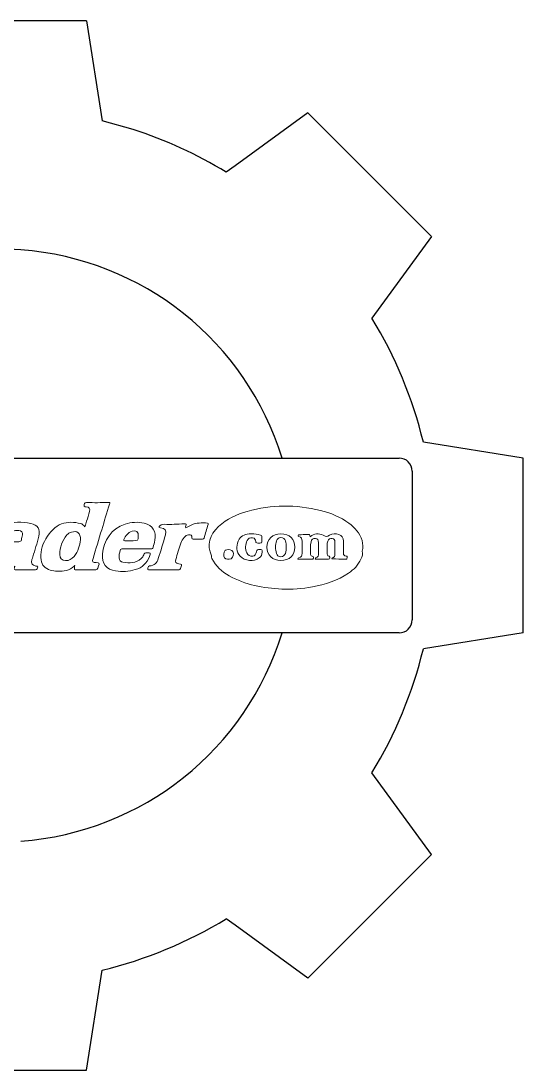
# Model space of a CAD drawing. Header units: inches. Extents: x 0 to 6, y 2.5 to 8.5.
# Drawn here: x 3.12 to 6, y 2.5 to 8.5 of the extents above; entities that cross this region are included whole.
import ezdxf

# ---------------------------------------------------------------- set-up
doc = ezdxf.new("R2010")
doc.units = ezdxf.units.IN
doc.header["$MEASUREMENT"] = 0
for name, color, linetype in [('Etching', 4, 'Continuous'), ('Layer 1', 7, 'Continuous'), ('Metal Shape', 5, 'Continuous')]:
    doc.layers.add(name, color=color, linetype=linetype)

msp = doc.modelspace()

# ---------------------------------------------------------------- linework, layer by layer
at = {"layer": 'Etching'}
for p, q in [((4.62, 6), (5.2898, 6)), ((5.3648, 5.925), (5.3648, 5.075)), ((5.2898, 5), (4.62, 5))]:
    msp.add_line(p, q, dxfattribs=at)
for centre, start, end in [((5.2898, 5.925), 0, 90), ((5.2898, 5.075), 270, 0)]:
    msp.add_arc(centre, 0.075, start, end, dxfattribs=at)
at = {"layer": 'Layer 1', "lineweight": 0}
for points, knots in [([(3.43, 5.3826), (3.4307, 5.382), (3.4314, 5.3814), (3.4321, 5.3807), (3.432, 5.3791), (3.432, 5.3774), (3.4318, 5.3758), (3.4296, 5.361), (3.4296, 5.361), (3.445, 5.361), (3.4766, 5.3609), (3.5082, 5.3609), (3.5398, 5.361), (3.5626, 5.361), (3.5626, 5.361), (3.5692, 5.3832), (3.5747, 5.4015), (3.5747, 5.4015), (3.5554, 5.4022), (3.5354, 5.403), (3.5324, 5.4066), (3.538, 5.4257), (3.5543, 5.4806), (3.5711, 5.5354), (3.5876, 5.5902), (3.6024, 5.639), (3.6171, 5.6879), (3.6318, 5.7368), (3.6333, 5.7417), (3.6371, 5.7475), (3.6264, 5.7468), (3.5845, 5.744), (3.5425, 5.745), (3.5006, 5.7456), (3.4863, 5.7458), (3.4883, 5.7361), (3.4867, 5.7287), (3.4845, 5.718), (3.4939, 5.7219), (3.4984, 5.7213), (3.5166, 5.719), (3.522, 5.7127), (3.5176, 5.6946), (3.513, 5.6757), (3.5068, 5.6572), (3.5012, 5.6385), (3.4982, 5.6285), (3.4949, 5.6185), (3.4912, 5.6071), (3.4836, 5.6169), (3.4756, 5.6231), (3.4658, 5.6256), (3.4296, 5.6347), (3.3933, 5.6362), (3.3579, 5.6231), (3.2866, 5.5969), (3.2272, 5.4925), (3.24, 5.4174), (3.2452, 5.3869), (3.2628, 5.3678), (3.2924, 5.359), (3.3061, 5.3549), (3.3201, 5.3538), (3.3342, 5.3536), (3.3692, 5.3532), (3.4036, 5.3547), (3.43, 5.3826), (3.43, 5.3826), (3.43, 5.3826), (3.43, 5.3826)], [0, 0, 0, 0, 1, 1, 1, 2, 2, 2, 3, 3, 3, 4, 4, 4, 5, 5, 5, 6, 6, 6, 7, 7, 7, 8, 8, 8, 9, 9, 9, 10, 10, 10, 11, 11, 11, 12, 12, 12, 13, 13, 13, 14, 14, 14, 15, 15, 15, 16, 16, 16, 17, 17, 17, 18, 18, 18, 19, 19, 19, 20, 20, 20, 21, 21, 21, 22, 22, 22, 23, 23, 23, 23]), ([(3.43, 5.3826), (3.4036, 5.3547), (3.3692, 5.3532), (3.3342, 5.3536), (3.3201, 5.3538), (3.3061, 5.3549), (3.2924, 5.359), (3.2628, 5.3678), (3.2452, 5.3869), (3.24, 5.4174), (3.2272, 5.4925), (3.2866, 5.5969), (3.3579, 5.6231), (3.3933, 5.6362), (3.4296, 5.6347), (3.4658, 5.6256), (3.4756, 5.6231), (3.4836, 5.6169), (3.4912, 5.6071), (3.4949, 5.6185), (3.4982, 5.6285), (3.5012, 5.6385), (3.5068, 5.6572), (3.513, 5.6757), (3.5176, 5.6946), (3.522, 5.7127), (3.5166, 5.719), (3.4984, 5.7213), (3.4939, 5.7219), (3.4845, 5.718), (3.4867, 5.7287), (3.4883, 5.7361), (3.4863, 5.7458), (3.5006, 5.7456), (3.5425, 5.745), (3.5845, 5.744), (3.6264, 5.7468), (3.6371, 5.7475), (3.6333, 5.7417), (3.6318, 5.7368), (3.6171, 5.6879), (3.6024, 5.639), (3.5876, 5.5902), (3.5711, 5.5354), (3.5543, 5.4806), (3.538, 5.4257), (3.5324, 5.4066), (3.5354, 5.403), (3.5554, 5.4022), (3.5747, 5.4015), (3.5747, 5.4015), (3.5692, 5.3832), (3.5626, 5.361), (3.5626, 5.361), (3.5398, 5.361), (3.5082, 5.3609), (3.4766, 5.3609), (3.445, 5.361), (3.4296, 5.361), (3.4296, 5.361), (3.4318, 5.3758), (3.432, 5.3774), (3.432, 5.3791), (3.4321, 5.3807), (3.4335, 5.382), (3.4341, 5.3841), (3.4329, 5.385), (3.431, 5.3863), (3.4308, 5.3836), (3.43, 5.3826), (3.43, 5.3826), (3.43, 5.3826), (3.43, 5.3826)], [0, 0, 0, 0, 1, 1, 1, 2, 2, 2, 3, 3, 3, 4, 4, 4, 5, 5, 5, 6, 6, 6, 7, 7, 7, 8, 8, 8, 9, 9, 9, 10, 10, 10, 11, 11, 11, 12, 12, 12, 13, 13, 13, 14, 14, 14, 15, 15, 15, 16, 16, 16, 17, 17, 17, 18, 18, 18, 19, 19, 19, 20, 20, 20, 21, 21, 21, 22, 22, 22, 23, 23, 23, 24, 24, 24, 24]), ([(5.0795, 5.4682), (5.0835, 5.4885), (5.0834, 5.5087), (5.0779, 5.5287), (5.0661, 5.5713), (5.0378, 5.6017), (5.0034, 5.6271), (4.9542, 5.6635), (4.8984, 5.6858), (4.8395, 5.7003), (4.6996, 5.7348), (4.5598, 5.7341), (4.4209, 5.6948), (4.3605, 5.6777), (4.3038, 5.6522), (4.2567, 5.6091), (4.2032, 5.5602), (4.1893, 5.5027), (4.2159, 5.4406), (4.2152, 5.4355), (4.2168, 5.431), (4.2189, 5.4263), (4.239, 5.3807), (4.2754, 5.351), (4.3171, 5.3272), (4.4104, 5.274), (4.513, 5.2559), (4.6186, 5.2509), (4.6772, 5.248), (4.7356, 5.2529), (4.7935, 5.2632), (4.8673, 5.2764), (4.9379, 5.2986), (5.0003, 5.3417), (5.0307, 5.3627), (5.0571, 5.3878), (5.0719, 5.4227), (5.078, 5.4371), (5.0845, 5.4518), (5.0795, 5.4682), (5.0795, 5.4682), (5.0795, 5.4682), (5.0795, 5.4682)], [0, 0, 0, 0, 1, 1, 1, 2, 2, 2, 3, 3, 3, 4, 4, 4, 5, 5, 5, 6, 6, 6, 7, 7, 7, 8, 8, 8, 9, 9, 9, 10, 10, 10, 11, 11, 11, 12, 12, 12, 13, 13, 13, 14, 14, 14, 14]), ([(3.0905, 5.3823), (3.09, 5.3795), (3.0899, 5.3765), (3.0888, 5.3739), (3.0842, 5.3629), (3.0886, 5.3604), (3.0992, 5.3608), (3.1191, 5.3614), (3.1391, 5.361), (3.159, 5.361), (3.1753, 5.361), (3.1915, 5.3611), (3.2077, 5.3609), (3.2194, 5.3607), (3.2191, 5.3709), (3.2207, 5.3774), (3.2225, 5.3847), (3.2144, 5.3816), (3.2109, 5.3823), (3.1874, 5.3871), (3.1818, 5.3958), (3.1882, 5.4193), (3.1896, 5.4245), (3.1913, 5.4296), (3.1929, 5.4348), (3.2045, 5.4742), (3.2176, 5.5132), (3.2275, 5.5531), (3.2375, 5.5939), (3.222, 5.6174), (3.1811, 5.6258), (3.1303, 5.6364), (3.0794, 5.635), (3.0295, 5.6207), (2.9937, 5.6105), (2.969, 5.5873), (2.9561, 5.5519), (2.9527, 5.5425), (2.9549, 5.5407), (2.9642, 5.5409), (2.9882, 5.5414), (3.0124, 5.5414), (3.0365, 5.5409), (3.0446, 5.5407), (3.0487, 5.543), (3.0523, 5.5507), (3.0644, 5.5772), (3.0862, 5.5892), (3.1132, 5.5859), (3.1284, 5.584), (3.1356, 5.5755), (3.1335, 5.5604), (3.1322, 5.551), (3.129, 5.5419), (3.1272, 5.5325), (3.1256, 5.5241), (3.1214, 5.5215), (3.1127, 5.5216), (3.0787, 5.522), (3.0446, 5.5227), (3.0109, 5.5159), (2.9608, 5.5058), (2.9217, 5.4825), (2.9069, 5.4298), (2.898, 5.3978), (2.9088, 5.3735), (2.9394, 5.3612), (2.9718, 5.3482), (3.0054, 5.3511), (3.0387, 5.3574), (3.0579, 5.361), (3.0737, 5.3716), (3.0905, 5.3823), (3.0905, 5.3823), (3.0905, 5.3823), (3.0905, 5.3823)], [0, 0, 0, 0, 1, 1, 1, 2, 2, 2, 3, 3, 3, 4, 4, 4, 5, 5, 5, 6, 6, 6, 7, 7, 7, 8, 8, 8, 9, 9, 9, 10, 10, 10, 11, 11, 11, 12, 12, 12, 13, 13, 13, 14, 14, 14, 15, 15, 15, 16, 16, 16, 17, 17, 17, 18, 18, 18, 19, 19, 19, 20, 20, 20, 21, 21, 21, 22, 22, 22, 23, 23, 23, 24, 24, 24, 25, 25, 25, 25]), ([(3.0905, 5.3823), (3.0737, 5.3716), (3.0579, 5.361), (3.0387, 5.3574), (3.0054, 5.3511), (2.9718, 5.3482), (2.9394, 5.3612), (2.9088, 5.3735), (2.898, 5.3978), (2.9069, 5.4298), (2.9217, 5.4825), (2.9608, 5.5058), (3.0109, 5.5159), (3.0446, 5.5227), (3.0787, 5.522), (3.1127, 5.5216), (3.1214, 5.5215), (3.1256, 5.5241), (3.1272, 5.5325), (3.129, 5.5419), (3.1322, 5.551), (3.1335, 5.5604), (3.1356, 5.5755), (3.1284, 5.584), (3.1132, 5.5859), (3.0862, 5.5892), (3.0644, 5.5772), (3.0523, 5.5507), (3.0487, 5.543), (3.0446, 5.5407), (3.0365, 5.5409), (3.0124, 5.5414), (2.9882, 5.5414), (2.9642, 5.5409), (2.9549, 5.5407), (2.9527, 5.5425), (2.9561, 5.5519), (2.969, 5.5873), (2.9937, 5.6105), (3.0295, 5.6207), (3.0794, 5.635), (3.1303, 5.6364), (3.1811, 5.6258), (3.222, 5.6174), (3.2375, 5.5939), (3.2275, 5.5531), (3.2176, 5.5132), (3.2045, 5.4742), (3.1929, 5.4348), (3.1913, 5.4296), (3.1896, 5.4245), (3.1882, 5.4193), (3.1818, 5.3958), (3.1874, 5.3871), (3.2109, 5.3823), (3.2144, 5.3816), (3.2225, 5.3847), (3.2207, 5.3774), (3.2191, 5.3709), (3.2194, 5.3607), (3.2077, 5.3609), (3.1915, 5.3611), (3.1753, 5.361), (3.159, 5.361), (3.1391, 5.361), (3.1191, 5.3614), (3.0992, 5.3608), (3.0886, 5.3604), (3.0842, 5.3629), (3.0888, 5.3739), (3.0899, 5.3765), (3.09, 5.3795), (3.0905, 5.3823), (3.0905, 5.3823), (3.0905, 5.3823), (3.0905, 5.3823)], [0, 0, 0, 0, 1, 1, 1, 2, 2, 2, 3, 3, 3, 4, 4, 4, 5, 5, 5, 6, 6, 6, 7, 7, 7, 8, 8, 8, 9, 9, 9, 10, 10, 10, 11, 11, 11, 12, 12, 12, 13, 13, 13, 14, 14, 14, 15, 15, 15, 16, 16, 16, 17, 17, 17, 18, 18, 18, 19, 19, 19, 20, 20, 20, 21, 21, 21, 22, 22, 22, 23, 23, 23, 24, 24, 24, 25, 25, 25, 25]), ([(3.4662, 5.5323), (3.4664, 5.5719), (3.4467, 5.5864), (3.4142, 5.5764), (3.404, 5.5732), (3.3948, 5.5682), (3.3881, 5.5601), (3.361, 5.5277), (3.3481, 5.4897), (3.3468, 5.448), (3.3462, 5.4271), (3.3594, 5.4153), (3.3804, 5.4139), (3.4008, 5.4127), (3.4166, 5.4217), (3.429, 5.4369), (3.4529, 5.4663), (3.4624, 5.5012), (3.4662, 5.5323), (3.4662, 5.5323), (3.4662, 5.5323), (3.4662, 5.5323)], [0, 0, 0, 0, 1, 1, 1, 2, 2, 2, 3, 3, 3, 4, 4, 4, 5, 5, 5, 6, 6, 6, 7, 7, 7, 7]), ([(3.4662, 5.5323), (3.4624, 5.5012), (3.4529, 5.4663), (3.429, 5.4369), (3.4166, 5.4217), (3.4008, 5.4127), (3.3804, 5.4139), (3.3594, 5.4153), (3.3462, 5.4271), (3.3468, 5.448), (3.3481, 5.4897), (3.361, 5.5277), (3.3881, 5.5601), (3.3948, 5.5682), (3.404, 5.5732), (3.4142, 5.5764), (3.4467, 5.5864), (3.4664, 5.5719), (3.4662, 5.5323), (3.4662, 5.5323), (3.4662, 5.5323), (3.4662, 5.5323)], [0, 0, 0, 0, 1, 1, 1, 2, 2, 2, 3, 3, 3, 4, 4, 4, 5, 5, 5, 6, 6, 6, 7, 7, 7, 7]), ([(3.7876, 5.4812), (3.815, 5.4812), (3.8425, 5.4815), (3.8699, 5.4811), (3.8769, 5.481), (3.8806, 5.483), (3.8821, 5.49), (3.885, 5.5033), (3.8889, 5.5165), (3.8914, 5.5299), (3.901, 5.5814), (3.8792, 5.6173), (3.8312, 5.6277), (3.7944, 5.6357), (3.7576, 5.6339), (3.7216, 5.6225), (3.6423, 5.5974), (3.5978, 5.527), (3.5913, 5.4518), (3.5866, 5.3971), (3.6147, 5.3624), (3.6672, 5.3545), (3.7051, 5.3488), (3.7427, 5.3515), (3.7795, 5.362), (3.8188, 5.3733), (3.8459, 5.3983), (3.8605, 5.4367), (3.8688, 5.4586), (3.869, 5.458), (3.8457, 5.4587), (3.8358, 5.4591), (3.8306, 5.4563), (3.8278, 5.4466), (3.8256, 5.4386), (3.8199, 5.4324), (3.8137, 5.4265), (3.7831, 5.3974), (3.7459, 5.3985), (3.7083, 5.404), (3.6955, 5.4058), (3.6894, 5.4166), (3.6877, 5.4292), (3.6858, 5.444), (3.6892, 5.458), (3.6933, 5.4721), (3.6954, 5.4795), (3.6993, 5.4815), (3.7066, 5.4814), (3.7336, 5.481), (3.7606, 5.4812), (3.7876, 5.4812), (3.7876, 5.4812), (3.7876, 5.4812), (3.7876, 5.4812)], [0, 0, 0, 0, 1, 1, 1, 2, 2, 2, 3, 3, 3, 4, 4, 4, 5, 5, 5, 6, 6, 6, 7, 7, 7, 8, 8, 8, 9, 9, 9, 10, 10, 10, 11, 11, 11, 12, 12, 12, 13, 13, 13, 14, 14, 14, 15, 15, 15, 16, 16, 16, 17, 17, 17, 18, 18, 18, 18]), ([(3.7876, 5.4812), (3.7606, 5.4812), (3.7336, 5.481), (3.7066, 5.4814), (3.6993, 5.4815), (3.6954, 5.4795), (3.6933, 5.4721), (3.6892, 5.458), (3.6858, 5.444), (3.6877, 5.4292), (3.6894, 5.4166), (3.6955, 5.4058), (3.7083, 5.404), (3.7459, 5.3985), (3.7831, 5.3974), (3.8137, 5.4265), (3.8199, 5.4324), (3.8256, 5.4386), (3.8278, 5.4466), (3.8306, 5.4563), (3.8358, 5.4591), (3.8457, 5.4587), (3.869, 5.458), (3.8688, 5.4586), (3.8605, 5.4367), (3.8459, 5.3983), (3.8188, 5.3733), (3.7795, 5.362), (3.7427, 5.3515), (3.7051, 5.3488), (3.6672, 5.3545), (3.6147, 5.3624), (3.5866, 5.3971), (3.5913, 5.4518), (3.5978, 5.527), (3.6423, 5.5974), (3.7216, 5.6225), (3.7576, 5.6339), (3.7944, 5.6357), (3.8312, 5.6277), (3.8792, 5.6173), (3.901, 5.5814), (3.8914, 5.5299), (3.8889, 5.5165), (3.885, 5.5033), (3.8821, 5.49), (3.8806, 5.483), (3.8769, 5.481), (3.8699, 5.4811), (3.8425, 5.4815), (3.815, 5.4812), (3.7876, 5.4812), (3.7876, 5.4812), (3.7876, 5.4812), (3.7876, 5.4812)], [0, 0, 0, 0, 1, 1, 1, 2, 2, 2, 3, 3, 3, 4, 4, 4, 5, 5, 5, 6, 6, 6, 7, 7, 7, 8, 8, 8, 9, 9, 9, 10, 10, 10, 11, 11, 11, 12, 12, 12, 13, 13, 13, 14, 14, 14, 15, 15, 15, 16, 16, 16, 17, 17, 17, 18, 18, 18, 18]), ([(3.752, 5.5276), (3.7574, 5.5276), (3.7628, 5.5276), (3.7682, 5.5276), (3.7947, 5.5276), (3.7947, 5.5276), (3.7971, 5.5538), (3.7993, 5.5778), (3.7844, 5.5898), (3.7613, 5.5822), (3.7374, 5.5743), (3.7237, 5.5562), (3.7144, 5.5338), (3.7118, 5.5276), (3.7157, 5.5277), (3.7196, 5.5276), (3.7304, 5.5276), (3.7412, 5.5276), (3.752, 5.5276), (3.752, 5.5276), (3.752, 5.5276), (3.752, 5.5276)], [0, 0, 0, 0, 1, 1, 1, 2, 2, 2, 3, 3, 3, 4, 4, 4, 5, 5, 5, 6, 6, 6, 7, 7, 7, 7]), ([(3.752, 5.5276), (3.7412, 5.5276), (3.7304, 5.5276), (3.7196, 5.5276), (3.7157, 5.5277), (3.7118, 5.5276), (3.7144, 5.5338), (3.7237, 5.5562), (3.7374, 5.5743), (3.7613, 5.5822), (3.7844, 5.5898), (3.7993, 5.5778), (3.7971, 5.5538), (3.7947, 5.5276), (3.7947, 5.5276), (3.7682, 5.5276), (3.7628, 5.5276), (3.7574, 5.5276), (3.752, 5.5276), (3.752, 5.5276), (3.752, 5.5276), (3.752, 5.5276)], [0, 0, 0, 0, 1, 1, 1, 2, 2, 2, 3, 3, 3, 4, 4, 4, 5, 5, 5, 6, 6, 6, 7, 7, 7, 7]), ([(3.9141, 5.6045), (3.9172, 5.6017), (3.9211, 5.6022), (3.9246, 5.6017), (3.9513, 5.598), (3.9599, 5.5867), (3.9525, 5.5608), (3.9395, 5.5154), (3.9255, 5.4702), (3.9115, 5.425), (3.9039, 5.4008), (3.8884, 5.3847), (3.8619, 5.3829), (3.8497, 5.382), (3.8526, 5.3727), (3.8517, 5.3665), (3.8505, 5.3579), (3.8585, 5.3612), (3.8624, 5.3612), (3.916, 5.3609), (3.9695, 5.3613), (4.0231, 5.3607), (4.034, 5.3605), (4.0382, 5.3643), (4.0411, 5.3742), (4.0467, 5.3934), (4.0473, 5.3932), (4.0285, 5.396), (4.0116, 5.3984), (4.0069, 5.4042), (4.0116, 5.4203), (4.0205, 5.4513), (4.0302, 5.4822), (4.0401, 5.5129), (4.044, 5.5253), (4.0506, 5.5364), (4.0592, 5.5462), (4.0661, 5.5542), (4.0743, 5.5605), (4.0852, 5.5617), (4.0987, 5.5633), (4.1049, 5.5581), (4.1041, 5.5445), (4.1038, 5.5384), (4.105, 5.5363), (4.1112, 5.5364), (4.1291, 5.5367), (4.1469, 5.5367), (4.1648, 5.5365), (4.1696, 5.5364), (4.1725, 5.5379), (4.1739, 5.5427), (4.1815, 5.5686), (4.1893, 5.5944), (4.1969, 5.6203), (4.1979, 5.6237), (4.1995, 5.628), (4.193, 5.6282), (4.1611, 5.6296), (4.129, 5.6315), (4.0989, 5.617), (4.0887, 5.6121), (4.0788, 5.6063), (4.0687, 5.6009), (4.0666, 5.6056), (4.0686, 5.6092), (4.0699, 5.6124), (4.0742, 5.6227), (4.0711, 5.6247), (4.0605, 5.6241), (4.0223, 5.622), (3.9841, 5.6197), (3.9459, 5.6213), (3.9312, 5.6219), (3.9215, 5.6168), (3.9141, 5.6045), (3.9141, 5.6045), (3.9141, 5.6045), (3.9141, 5.6045)], [0, 0, 0, 0, 1, 1, 1, 2, 2, 2, 3, 3, 3, 4, 4, 4, 5, 5, 5, 6, 6, 6, 7, 7, 7, 8, 8, 8, 9, 9, 9, 10, 10, 10, 11, 11, 11, 12, 12, 12, 13, 13, 13, 14, 14, 14, 15, 15, 15, 16, 16, 16, 17, 17, 17, 18, 18, 18, 19, 19, 19, 20, 20, 20, 21, 21, 21, 22, 22, 22, 23, 23, 23, 24, 24, 24, 25, 25, 25, 26, 26, 26, 26]), ([(3.9141, 5.6045), (3.9215, 5.6168), (3.9312, 5.6219), (3.9459, 5.6213), (3.9841, 5.6197), (4.0223, 5.622), (4.0605, 5.6241), (4.0711, 5.6247), (4.0742, 5.6227), (4.0699, 5.6124), (4.0686, 5.6092), (4.0666, 5.6056), (4.0687, 5.6009), (4.0788, 5.6063), (4.0887, 5.6121), (4.0989, 5.617), (4.129, 5.6315), (4.1611, 5.6296), (4.193, 5.6282), (4.1995, 5.628), (4.1979, 5.6237), (4.1969, 5.6203), (4.1893, 5.5944), (4.1815, 5.5686), (4.1739, 5.5427), (4.1725, 5.5379), (4.1696, 5.5364), (4.1648, 5.5365), (4.1469, 5.5367), (4.1291, 5.5367), (4.1112, 5.5364), (4.105, 5.5363), (4.1038, 5.5384), (4.1041, 5.5445), (4.1049, 5.5581), (4.0987, 5.5633), (4.0852, 5.5617), (4.0743, 5.5605), (4.0661, 5.5542), (4.0592, 5.5462), (4.0506, 5.5364), (4.044, 5.5253), (4.0401, 5.5129), (4.0302, 5.4822), (4.0205, 5.4513), (4.0116, 5.4203), (4.0069, 5.4042), (4.0116, 5.3984), (4.0285, 5.396), (4.0473, 5.3932), (4.0467, 5.3934), (4.0411, 5.3742), (4.0382, 5.3643), (4.034, 5.3605), (4.0231, 5.3607), (3.9695, 5.3613), (3.916, 5.3609), (3.8624, 5.3612), (3.8585, 5.3612), (3.8505, 5.3579), (3.8517, 5.3665), (3.8526, 5.3727), (3.8497, 5.382), (3.8619, 5.3829), (3.8884, 5.3847), (3.9039, 5.4008), (3.9115, 5.425), (3.9255, 5.4702), (3.9395, 5.5154), (3.9525, 5.5608), (3.9599, 5.5867), (3.9513, 5.598), (3.9246, 5.6017), (3.9211, 5.6022), (3.9172, 5.6017), (3.9141, 5.6045), (3.9141, 5.6045), (3.9141, 5.6045), (3.9141, 5.6045)], [0, 0, 0, 0, 1, 1, 1, 2, 2, 2, 3, 3, 3, 4, 4, 4, 5, 5, 5, 6, 6, 6, 7, 7, 7, 8, 8, 8, 9, 9, 9, 10, 10, 10, 11, 11, 11, 12, 12, 12, 13, 13, 13, 14, 14, 14, 15, 15, 15, 16, 16, 16, 17, 17, 17, 18, 18, 18, 19, 19, 19, 20, 20, 20, 21, 21, 21, 22, 22, 22, 23, 23, 23, 24, 24, 24, 25, 25, 25, 26, 26, 26, 26]), ([(4.4462, 5.5659), (4.4412, 5.5659), (4.4362, 5.5663), (4.4312, 5.5658), (4.4037, 5.5631), (4.3796, 5.5538), (4.3691, 5.5257), (4.3576, 5.4949), (4.3574, 5.4644), (4.3809, 5.4381), (4.4051, 5.4111), (4.4599, 5.4064), (4.4888, 5.4287), (4.4995, 5.437), (4.5065, 5.4477), (4.5061, 5.4615), (4.5059, 5.4669), (4.5108, 5.4755), (4.4989, 5.4764), (4.4775, 5.478), (4.475, 5.4773), (4.473, 5.4647), (4.4704, 5.4485), (4.4642, 5.4409), (4.452, 5.4391), (4.4366, 5.4367), (4.4232, 5.4432), (4.4176, 5.4574), (4.408, 5.4814), (4.4102, 5.5056), (4.4201, 5.5289), (4.4252, 5.5409), (4.4379, 5.5457), (4.4515, 5.5438), (4.4643, 5.5421), (4.4687, 5.5338), (4.4697, 5.5223), (4.47, 5.5187), (4.47, 5.5143), (4.4754, 5.5143), (4.4833, 5.5142), (4.4912, 5.5143), (4.4991, 5.5143), (4.5028, 5.5144), (4.504, 5.5169), (4.504, 5.5201), (4.504, 5.5309), (4.5039, 5.5417), (4.5039, 5.5525), (4.504, 5.5577), (4.5, 5.5581), (4.4965, 5.5592), (4.4801, 5.5643), (4.4633, 5.5664), (4.4462, 5.5659), (4.4462, 5.5659), (4.4462, 5.5659), (4.4462, 5.5659)], [0, 0, 0, 0, 1, 1, 1, 2, 2, 2, 3, 3, 3, 4, 4, 4, 5, 5, 5, 6, 6, 6, 7, 7, 7, 8, 8, 8, 9, 9, 9, 10, 10, 10, 11, 11, 11, 12, 12, 12, 13, 13, 13, 14, 14, 14, 15, 15, 15, 16, 16, 16, 17, 17, 17, 18, 18, 18, 19, 19, 19, 19]), ([(4.4462, 5.5659), (4.4633, 5.5664), (4.4801, 5.5643), (4.4965, 5.5592), (4.5, 5.5581), (4.504, 5.5577), (4.5039, 5.5525), (4.5039, 5.5417), (4.504, 5.5309), (4.504, 5.5201), (4.504, 5.5169), (4.5028, 5.5144), (4.4991, 5.5143), (4.4912, 5.5143), (4.4833, 5.5142), (4.4754, 5.5143), (4.47, 5.5143), (4.47, 5.5187), (4.4697, 5.5223), (4.4687, 5.5338), (4.4643, 5.5421), (4.4515, 5.5438), (4.4379, 5.5457), (4.4252, 5.5409), (4.4201, 5.5289), (4.4102, 5.5056), (4.408, 5.4814), (4.4176, 5.4574), (4.4232, 5.4432), (4.4366, 5.4367), (4.452, 5.4391), (4.4642, 5.4409), (4.4704, 5.4485), (4.473, 5.4647), (4.475, 5.4773), (4.4775, 5.478), (4.4989, 5.4764), (4.5108, 5.4755), (4.5059, 5.4669), (4.5061, 5.4615), (4.5065, 5.4477), (4.4995, 5.437), (4.4888, 5.4287), (4.4599, 5.4064), (4.4051, 5.4111), (4.3809, 5.4381), (4.3574, 5.4644), (4.3576, 5.4949), (4.3691, 5.5257), (4.3796, 5.5538), (4.4037, 5.5631), (4.4312, 5.5658), (4.4362, 5.5663), (4.4412, 5.5659), (4.4462, 5.5659), (4.4462, 5.5659), (4.4462, 5.5659), (4.4462, 5.5659)], [0, 0, 0, 0, 1, 1, 1, 2, 2, 2, 3, 3, 3, 4, 4, 4, 5, 5, 5, 6, 6, 6, 7, 7, 7, 8, 8, 8, 9, 9, 9, 10, 10, 10, 11, 11, 11, 12, 12, 12, 13, 13, 13, 14, 14, 14, 15, 15, 15, 16, 16, 16, 17, 17, 17, 18, 18, 18, 19, 19, 19, 19]), ([(4.6137, 5.5665), (4.5656, 5.5666), (4.5337, 5.5363), (4.5336, 5.4905), (4.5335, 5.4447), (4.5653, 5.4144), (4.6135, 5.4144), (4.6619, 5.4144), (4.6938, 5.4446), (4.6937, 5.4904), (4.6936, 5.5362), (4.6619, 5.5664), (4.6137, 5.5665), (4.6137, 5.5665), (4.6137, 5.5665), (4.6137, 5.5665)], [0, 0, 0, 0, 1, 1, 1, 2, 2, 2, 3, 3, 3, 4, 4, 4, 5, 5, 5, 5]), ([(4.6137, 5.5665), (4.6619, 5.5664), (4.6936, 5.5362), (4.6937, 5.4904), (4.6938, 5.4446), (4.6619, 5.4144), (4.6135, 5.4144), (4.5653, 5.4144), (4.5335, 5.4447), (4.5336, 5.4905), (4.5337, 5.5363), (4.5656, 5.5666), (4.6137, 5.5665), (4.6137, 5.5665), (4.6137, 5.5665), (4.6137, 5.5665)], [0, 0, 0, 0, 1, 1, 1, 2, 2, 2, 3, 3, 3, 4, 4, 4, 5, 5, 5, 5]), ([(4.6438, 5.4962), (4.644, 5.503), (4.6434, 5.515), (4.6394, 5.5266), (4.6352, 5.5388), (4.6256, 5.5456), (4.6131, 5.5454), (4.6004, 5.5451), (4.5916, 5.5387), (4.5881, 5.5268), (4.581, 5.5028), (4.5811, 5.4785), (4.588, 5.4545), (4.5914, 5.4426), (4.5997, 5.436), (4.6128, 5.436), (4.6263, 5.436), (4.6345, 5.4415), (4.6392, 5.4542), (4.6436, 5.4661), (4.6437, 5.4785), (4.6438, 5.4962), (4.6438, 5.4962), (4.6438, 5.4962), (4.6438, 5.4962)], [0, 0, 0, 0, 1, 1, 1, 2, 2, 2, 3, 3, 3, 4, 4, 4, 5, 5, 5, 6, 6, 6, 7, 7, 7, 8, 8, 8, 8]), ([(4.6438, 5.4962), (4.6437, 5.4785), (4.6436, 5.4661), (4.6392, 5.4542), (4.6345, 5.4415), (4.6263, 5.436), (4.6128, 5.436), (4.5997, 5.436), (4.5914, 5.4426), (4.588, 5.4545), (4.5811, 5.4785), (4.581, 5.5028), (4.5881, 5.5268), (4.5916, 5.5387), (4.6004, 5.5451), (4.6131, 5.5454), (4.6256, 5.5456), (4.6352, 5.5388), (4.6394, 5.5266), (4.6434, 5.515), (4.644, 5.503), (4.6438, 5.4962), (4.6438, 5.4962), (4.6438, 5.4962), (4.6438, 5.4962)], [0, 0, 0, 0, 1, 1, 1, 2, 2, 2, 3, 3, 3, 4, 4, 4, 5, 5, 5, 6, 6, 6, 7, 7, 7, 8, 8, 8, 8]), ([(4.9079, 5.4289), (4.9188, 5.4319), (4.923, 5.44), (4.923, 5.4505), (4.9231, 5.4737), (4.9231, 5.497), (4.9227, 5.5203), (4.9225, 5.5307), (4.9185, 5.5392), (4.9066, 5.5404), (4.895, 5.5416), (4.8865, 5.5371), (4.8822, 5.5256), (4.8794, 5.5182), (4.8779, 5.5105), (4.8779, 5.5025), (4.8779, 5.4875), (4.878, 5.4726), (4.8779, 5.4576), (4.8779, 5.4489), (4.8785, 5.441), (4.8893, 5.4384), (4.895, 5.4371), (4.893, 5.4317), (4.8931, 5.4279), (4.8932, 5.4228), (4.8896, 5.422), (4.8854, 5.422), (4.8622, 5.4217), (4.8389, 5.4213), (4.8157, 5.421), (4.8133, 5.421), (4.8103, 5.4205), (4.8099, 5.424), (4.8095, 5.4269), (4.8114, 5.4283), (4.8141, 5.4293), (4.8263, 5.4337), (4.8288, 5.4436), (4.8286, 5.4553), (4.8283, 5.4757), (4.8287, 5.496), (4.8284, 5.5164), (4.8282, 5.5322), (4.8228, 5.5392), (4.8108, 5.5406), (4.7988, 5.5421), (4.7893, 5.5353), (4.786, 5.5212), (4.7803, 5.497), (4.7838, 5.4724), (4.7836, 5.4479), (4.7836, 5.4429), (4.7878, 5.4396), (4.7927, 5.4391), (4.8006, 5.4383), (4.8, 5.4331), (4.8, 5.4274), (4.7999, 5.4202), (4.7951, 5.421), (4.7905, 5.4211), (4.766, 5.4212), (4.7415, 5.4212), (4.7169, 5.4215), (4.7144, 5.4215), (4.7104, 5.4198), (4.7098, 5.4241), (4.7094, 5.4276), (4.7127, 5.4282), (4.7156, 5.4293), (4.7326, 5.4355), (4.7345, 5.4382), (4.7346, 5.4566), (4.7346, 5.4794), (4.7346, 5.5023), (4.7346, 5.5251), (4.7347, 5.5381), (4.7324, 5.5494), (4.7167, 5.5519), (4.7135, 5.5525), (4.7112, 5.5542), (4.7118, 5.5578), (4.7125, 5.562), (4.716, 5.5612), (4.7187, 5.5613), (4.7336, 5.5621), (4.7486, 5.5625), (4.7635, 5.5633), (4.7782, 5.5641), (4.7782, 5.5642), (4.7815, 5.5498), (4.804, 5.571), (4.8294, 5.5711), (4.8554, 5.559), (4.8742, 5.5503), (4.8738, 5.5494), (4.8924, 5.5595), (4.9092, 5.5685), (4.927, 5.5685), (4.9445, 5.5631), (4.9621, 5.5577), (4.9709, 5.5441), (4.9712, 5.524), (4.9716, 5.5016), (4.9717, 5.4791), (4.9717, 5.4567), (4.9717, 5.4459), (4.9762, 5.4392), (4.9876, 5.4386), (4.9894, 5.4379), (4.9912, 5.4373), (4.993, 5.4367), (4.9933, 5.4344), (4.9935, 5.4322), (4.9937, 5.43), (4.9925, 5.4273), (4.9913, 5.4246), (4.9901, 5.4219), (4.9878, 5.4219), (4.9854, 5.4219), (4.9831, 5.4218), (4.9579, 5.4224), (4.9326, 5.4229), (4.9074, 5.4234), (4.9076, 5.4252), (4.9077, 5.427), (4.9079, 5.4289), (4.9079, 5.4289), (4.9079, 5.4289), (4.9079, 5.4289)], [0, 0, 0, 0, 1, 1, 1, 2, 2, 2, 3, 3, 3, 4, 4, 4, 5, 5, 5, 6, 6, 6, 7, 7, 7, 8, 8, 8, 9, 9, 9, 10, 10, 10, 11, 11, 11, 12, 12, 12, 13, 13, 13, 14, 14, 14, 15, 15, 15, 16, 16, 16, 17, 17, 17, 18, 18, 18, 19, 19, 19, 20, 20, 20, 21, 21, 21, 22, 22, 22, 23, 23, 23, 24, 24, 24, 25, 25, 25, 26, 26, 26, 27, 27, 27, 28, 28, 28, 29, 29, 29, 30, 30, 30, 31, 31, 31, 32, 32, 32, 33, 33, 33, 34, 34, 34, 35, 35, 35, 36, 36, 36, 37, 37, 37, 38, 38, 38, 39, 39, 39, 40, 40, 40, 41, 41, 41, 42, 42, 42, 43, 43, 43, 43]), ([(4.3292, 5.4239), (4.3284, 5.4238), (4.3275, 5.4236), (4.3267, 5.4236), (4.314, 5.4222), (4.3003, 5.4172), (4.2906, 5.4303), (4.2833, 5.4402), (4.2854, 5.4598), (4.2945, 5.4731), (4.2974, 5.4737), (4.3002, 5.4741), (4.303, 5.4748), (4.318, 5.4787), (4.3322, 5.4748), (4.3376, 5.4652), (4.3453, 5.4514), (4.3419, 5.4349), (4.3292, 5.4239), (4.3292, 5.4239), (4.3292, 5.4239), (4.3292, 5.4239)], [0, 0, 0, 0, 1, 1, 1, 2, 2, 2, 3, 3, 3, 4, 4, 4, 5, 5, 5, 6, 6, 6, 7, 7, 7, 7]), ([(4.9079, 5.4289), (4.9077, 5.427), (4.9076, 5.4252), (4.9074, 5.4234), (4.904, 5.4255), (4.9045, 5.4273), (4.9079, 5.4289), (4.9079, 5.4289), (4.9079, 5.4289), (4.9079, 5.4289)], [0, 0, 0, 0, 1, 1, 1, 2, 2, 2, 3, 3, 3, 3]), ([(4.993, 5.4367), (4.9912, 5.4373), (4.9894, 5.4379), (4.9876, 5.4386), (4.9897, 5.4389), (4.9919, 5.4393), (4.993, 5.4367), (4.993, 5.4367), (4.993, 5.4367), (4.993, 5.4367)], [0, 0, 0, 0, 1, 1, 1, 2, 2, 2, 3, 3, 3, 3]), ([(3.43, 5.3826), (3.4308, 5.3836), (3.431, 5.3863), (3.4329, 5.385), (3.4341, 5.3841), (3.4335, 5.382), (3.4321, 5.3807), (3.4314, 5.3814), (3.4307, 5.382), (3.43, 5.3826), (3.43, 5.3826), (3.43, 5.3826), (3.43, 5.3826)], [0, 0, 0, 0, 1, 1, 1, 2, 2, 2, 3, 3, 3, 4, 4, 4, 4])]:
    msp.add_open_spline(points, degree=3, knots=knots, dxfattribs=at)
at = {"layer": 'Metal Shape'}
for p, q in [((3.5, 8.5), (2.5, 8.5)), ((3.5, 8.5), (3.5901, 7.9294)), ((3.767, 7.8794), (3.5901, 7.9294)), ((4.7678, 7.9749), (4.3511, 7.6718)), ((5.4749, 7.2678), (4.7678, 7.9749)), ((4.3511, 7.6718), (4.3006, 7.6351)), ((5.4749, 7.2678), (5.1351, 6.8006)), ((6, 6), (5.4294, 6.0901)), ((1.38, 6), (4.62, 6)), ((6, 5), (6, 6)), ((4.62, 5), (1.38, 5)), ((6, 5), (5.4294, 4.9099)), ((5.4749, 3.7322), (5.1351, 4.1994)), ((4.7678, 3.0251), (5.4749, 3.7322)), ((4.3511, 3.3282), (4.3006, 3.3649)), ((4.7678, 3.0251), (4.3511, 3.3282)), ((3.5, 2.5), (3.5901, 3.0706)), ((2.5, 2.5), (3.5, 2.5))]:
    msp.add_line(p, q, dxfattribs=at)
for radius, start, end in [(2.5, 58.65217, 72.13382), (1.6954, 85.77176, 162.84734), (1.6954, 17.15266, 85.77176), (2.5, 13.65217, 31.34783), (1.6954, 274.22824, 342.84734), (2.5, 328.65217, 346.34783), (2.5, 283.65217, 301.34783)]:
    msp.add_arc((3, 5.5), radius, start, end, dxfattribs=at)

doc.saveas('drawing.dxf')
